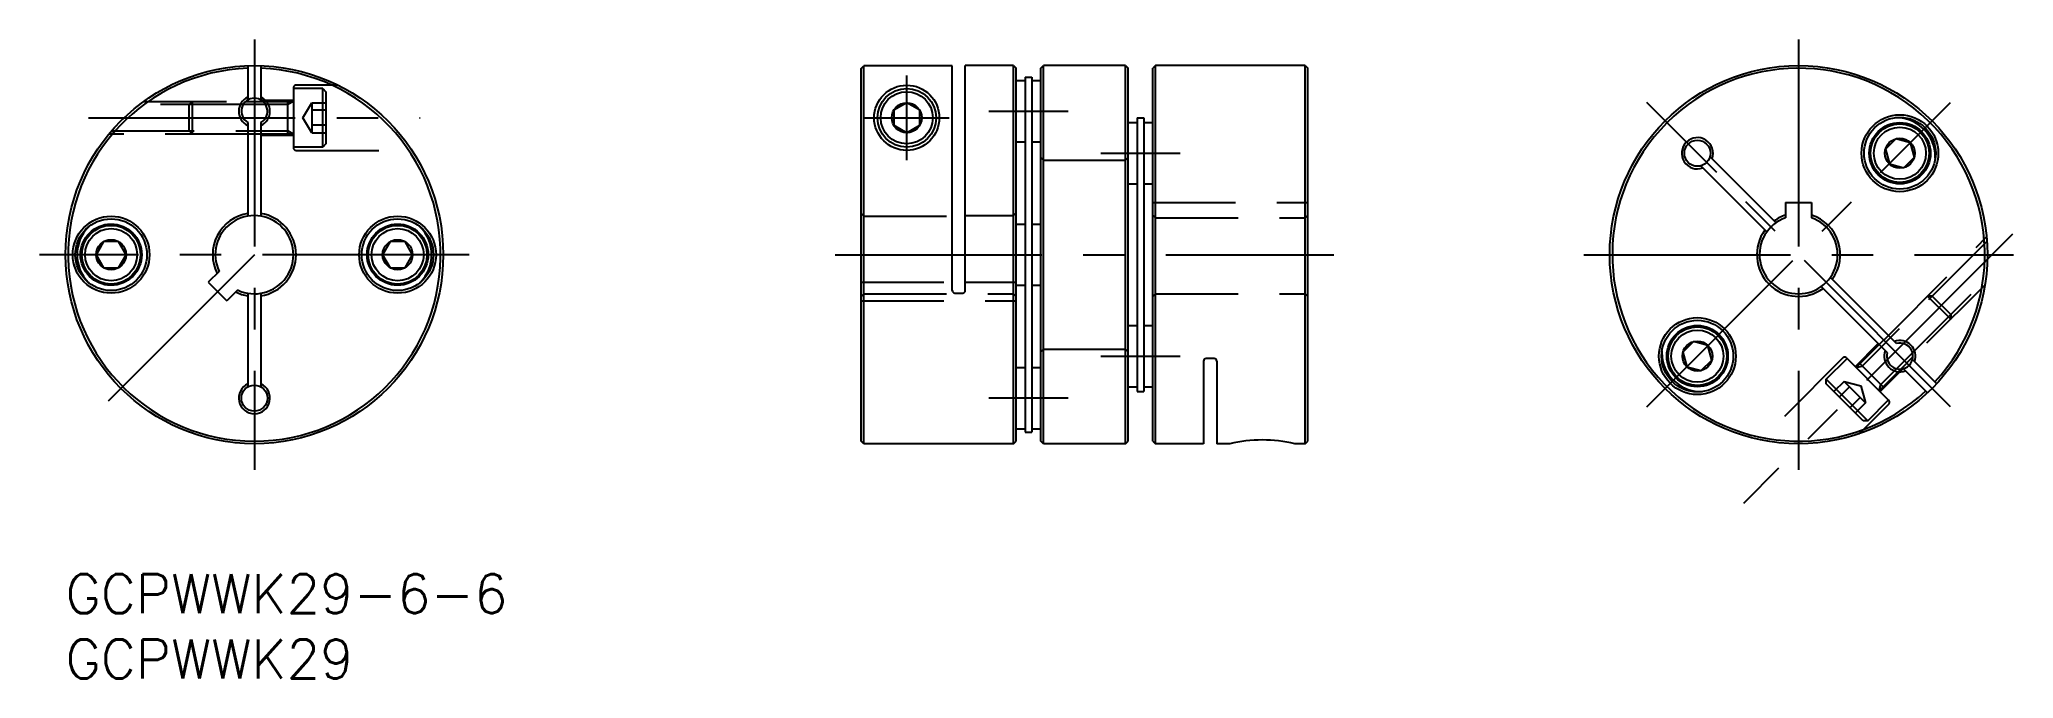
# Model space of a CAD drawing. Extents: x -2 to 150, y -8 to 41.
import ezdxf

# ---------------------------------------------------------------- set-up
doc = ezdxf.new("R2010")
doc.units = 0
doc.header["$LTSCALE"] = 0.5
doc.linetypes.add('CENTER', pattern=[50.8, 31.75, -6.35, 6.35, -6.35])
doc.linetypes.add('DASHED', pattern=[19.05, 12.7, -6.35])
for name, color, linetype in [('MSM_CENTER', 1, 'CENTER'), ('MSM_CONTINUOUS', 7, 'CONTINUOUS'), ('MSM_DASHED', 4, 'DASHED'), ('MSM_NARROW', 5, 'CONTINUOUS'), ('MSM_PART_NUMBER', 7, 'CONTINUOUS')]:
    doc.layers.add(name, color=color, linetype=linetype)
doc.styles.get("Standard").update_dxf_attribs({"font": 'txt.shx', "height": 2, "bigfont": 'bigfont.shx'})

# ---------------------------------------------------------------- blocks, each defined once
blk = doc.blocks.new('*U27')
at = {"layer": 'MSM_PART_NUMBER'}
blk.add_text('GCPWWK29-6-6', height=3, dxfattribs=at).set_placement((0, -3))
blk = doc.blocks.new('*U28')
at = {"layer": 'MSM_PART_NUMBER'}
blk.add_text('GCPWWK29', height=3, dxfattribs=at).set_placement((0, -8))

msp = doc.modelspace()

# ---------------------------------------------------------------- linework, layer by layer
at = {"layer": 'MSM_CENTER'}
for p, q in [((14.5, 41), (14.5, 8)), ((133.07, 41), (133.07, 8)), ((64.59, 31.75), (64.59, 38.25)), ((1.77, 35), (27.23, 35)), ((61.34, 35), (67.84, 35)), ((70.89, 35.5), (76.98, 35.5)), ((121.41, 12.83), (144.74, 36.17)), ((144.74, 12.83), (121.41, 36.17)), ((79.49, 32.28), (85.58, 32.28)), ((149.5, 26.08), (128.83, 5.41)), ((31, 24.5), (-2, 24.5)), ((14.5, 24.5), (2.83, 12.83)), ((59.09, 24.5), (97.39, 24.5)), ((116.57, 24.5), (149.57, 24.5)), ((79.49, 16.72), (85.58, 16.72)), ((76.98, 13.5), (70.89, 13.5))]:
    msp.add_line(p, q, dxfattribs=at)
at = {"layer": 'MSM_CONTINUOUS'}
for p, q in [((14, 38.99), (14, 36.37)), ((15, 38.99), (15, 36.37)), ((61.09, 38.79), (61.29, 38.99)), ((61.09, 10.2), (61.09, 38.79)), ((61.29, 10), (61.29, 38.99)), ((68.09, 38.99), (61.29, 38.99)), ((68.09, 21.76), (68.09, 38.99)), ((72.79, 39), (69.09, 39)), ((69.09, 21.76), (69.09, 39)), ((72.79, 10), (72.79, 39)), ((72.79, 39), (72.99, 38.8)), ((72.99, 10.2), (72.99, 38.8)), ((73.69, 38.11), (74.19, 38.11)), ((73.69, 38.11), (73.69, 10.89)), ((74.19, 38.11), (74.19, 10.89)), ((74.89, 38.8), (75.09, 39)), ((74.89, 10.2), (74.89, 38.8)), ((81.39, 39), (75.09, 39)), ((75.09, 10), (75.09, 39)), ((81.39, 10), (81.39, 39)), ((81.39, 39), (81.59, 38.8)), ((81.59, 10.2), (81.59, 38.8)), ((83.69, 39), (83.49, 38.8)), ((83.49, 10.2), (83.49, 38.8)), ((95.19, 39), (83.69, 39)), ((83.69, 10), (83.69, 39)), ((95.19, 10), (95.19, 39)), ((95.19, 39), (95.39, 38.8)), ((95.39, 10.2), (95.39, 38.8)), ((72.99, 37.85), (73.69, 37.85)), ((74.19, 37.85), (74.89, 37.85)), ((13.84, 36.25), (15.16, 36.25)), ((64.59, 36.15), (63.59, 35.58)), ((63.59, 35.58), (63.59, 34.42)), ((65.59, 35.58), (64.59, 36.15)), ((65.59, 34.42), (65.59, 35.58)), ((82.29, 35), (82.79, 35)), ((82.29, 35), (82.29, 14)), ((82.79, 35), (82.79, 14)), ((140.57, 35), (140.46, 35)), ((14, 34.63), (14, 27.46)), ((15, 33.75), (14, 33.75)), ((15, 34.63), (15, 27.46)), ((63.59, 34.42), (64.59, 33.85)), ((64.59, 33.85), (65.59, 34.42)), ((81.59, 34.63), (82.29, 34.63)), ((82.79, 34.63), (83.49, 34.63)), ((140.55, 33.39), (139.74, 32.58)), ((141.67, 33.09), (140.55, 33.39)), ((72.99, 33.15), (73.69, 33.15)), ((74.19, 33.15), (74.89, 33.15)), ((131.34, 26.95), (126.26, 32.02)), ((139.74, 32.58), (140.04, 31.46)), ((141.15, 31.16), (141.97, 31.98)), ((141.97, 31.98), (141.67, 33.09)), ((143.57, 31.89), (143.57, 32)), ((130.63, 26.24), (125.56, 31.31)), ((140.04, 31.46), (141.15, 31.16)), ((81.59, 29.93), (82.29, 29.93)), ((82.79, 29.93), (83.49, 29.93)), ((132.07, 28.5), (132.07, 27.33)), ((132.07, 28.5), (134.07, 28.5)), ((134.07, 28.5), (134.07, 27.33)), ((1.85, 26.7), (1.77, 26.62)), ((27.23, 26.62), (27.15, 26.7)), ((72.99, 26.85), (73.69, 26.85)), ((74.19, 26.85), (74.89, 26.85)), ((2.92, 25.5), (2.35, 24.5)), ((2.35, 24.5), (2.92, 23.5)), ((4.08, 25.5), (2.92, 25.5)), ((4.65, 24.5), (4.08, 25.5)), ((4.08, 23.5), (4.65, 24.5)), ((24.92, 25.5), (24.35, 24.5)), ((24.35, 24.5), (24.92, 23.5)), ((26.08, 25.5), (24.92, 25.5)), ((26.65, 24.5), (26.08, 25.5)), ((26.08, 23.5), (26.65, 24.5)), ((2.92, 23.5), (4.08, 23.5)), ((11.79, 23.21), (10.96, 22.38)), ((24.92, 23.5), (26.08, 23.5)), ((140.59, 17.69), (135.52, 22.76)), ((1.77, 22.38), (1.85, 22.3)), ((10.96, 22.38), (12.38, 20.96)), ((13.21, 21.79), (12.38, 20.96)), ((14, 21.54), (14, 14.37)), ((15, 21.54), (15, 14.37)), ((27.15, 22.3), (27.23, 22.38)), ((68.29, 21.56), (68.89, 21.56)), ((72.99, 22.15), (73.69, 22.15)), ((74.19, 22.15), (74.89, 22.15)), ((139.89, 16.98), (134.81, 22.05)), ((81.59, 19.07), (82.29, 19.07)), ((82.79, 19.07), (83.49, 19.07)), ((139.26, 17.61), (139.97, 18.31)), ((122.57, 17.11), (122.57, 17)), ((125, 17.84), (124.18, 17.02)), ((124.18, 17.02), (124.48, 15.91)), ((126.11, 17.54), (125, 17.84)), ((126.41, 16.42), (126.11, 17.54)), ((72.99, 15.85), (73.69, 15.85)), ((74.19, 15.85), (74.89, 15.85)), ((87.39, 16.34), (87.39, 10)), ((88.19, 16.54), (87.59, 16.54)), ((88.39, 16.34), (88.39, 10)), ((124.48, 15.91), (125.6, 15.61)), ((125.6, 15.61), (126.41, 16.42)), ((141.85, 16.66), (140.92, 15.72)), ((142.97, 13.9), (141.11, 15.76)), ((143.67, 14.61), (141.82, 16.46)), ((81.59, 14.37), (82.29, 14.37)), ((82.29, 14), (82.79, 14)), ((82.79, 14.37), (83.49, 14.37)), ((125.57, 14), (125.69, 14)), ((72.99, 11.15), (73.69, 11.15)), ((73.69, 10.89), (74.19, 10.89)), ((74.19, 11.15), (74.89, 11.15)), ((61.29, 10), (61.09, 10.2)), ((72.79, 10), (61.29, 10)), ((72.79, 10), (72.99, 10.2)), ((75.09, 10), (74.89, 10.2)), ((81.39, 10), (75.09, 10)), ((81.39, 10), (81.59, 10.2)), ((83.49, 10.2), (83.69, 10)), ((87.39, 10), (83.69, 10)), ((89.39, 10), (88.39, 10)), ((95.19, 10), (94.39, 10)), ((95.19, 10), (95.39, 10.2))]:
    msp.add_line(p, q, dxfattribs=at)
for centre, radius in [((14.5, 24.5), 14.5), ((133.07, 24.5), 14.5), ((64.59, 35), 2.5), ((64.59, 35), 2.25), ((64.59, 35), 2), ((64.59, 35), 1.15), ((140.85, 32.28), 2.95), ((140.85, 32.28), 2.75), ((140.85, 32.28), 2.35), ((140.85, 32.28), 2.25), ((140.85, 32.28), 2), ((140.85, 32.28), 1.15), ((125.3, 32.28), 1), ((3.5, 24.5), 2.95), ((25.5, 24.5), 2.95), ((3.5, 24.5), 2.75), ((3.5, 24.5), 2.35), ((3.5, 24.5), 2.25), ((3.5, 24.5), 2), ((25.5, 24.5), 2.75), ((25.5, 24.5), 2.35), ((25.5, 24.5), 2.25), ((25.5, 24.5), 2), ((3.5, 24.5), 1.15), ((25.5, 24.5), 1.15), ((125.3, 16.72), 2.95), ((125.3, 16.72), 2.75), ((125.3, 16.72), 2.35), ((125.3, 16.72), 2.25), ((125.3, 16.72), 2), ((125.3, 16.72), 1.15), ((14.5, 13.5), 1)]:
    msp.add_circle(centre, radius, dxfattribs=at)
for centre, radius, start, end in [((14.5, 24.5), 14.3, 92.0038, 87.9962), ((133.07, 24.5), 14.3, 317.0038, 312.9962), ((14.5, 35.5), 1.2, 114.6243, 245.3757), ((14.5, 35.5), 1, 300, 240), ((14.5, 35.5), 1.2, 294.6243, 65.3757), ((140.57, 32), 3, 0, 90), ((125.3, 32.28), 1.2, 339.6243, 290.3757), ((14.5, 24.5), 3.2, 98.9893, 206.79), ((14.5, 24.5), 3, 244.4712, 205.5288), ((14.5, 24.5), 3.2, 278.9893, 81.0107), ((133.07, 24.5), 3, 109.4712, 70.5288), ((133.07, 24.5), 3.2, 108.21, 126.0107), ((133.07, 24.5), 3.2, 323.9893, 71.79), ((3.89, 24.5), 3, 135, 225), ((25.11, 24.5), 3, 315, 45), ((133.07, 24.5), 3.2, 143.9893, 306.0107), ((14.5, 24.5), 3.2, 243.21, 261.0107), ((68.29, 21.76), 0.2, 180, 270), ((68.89, 21.76), 0.2, 270, 0), ((125.57, 17), 3, 180, 270), ((140.85, 16.72), 1.2, 159.6243, 290.3757), ((140.85, 16.72), 1, 165, 105), ((140.85, 16.72), 1.2, 339.6243, 110.3757), ((87.59, 16.34), 0.2, 90, 180), ((88.19, 16.34), 0.2, 0, 90), ((14.5, 13.5), 1.2, 114.6243, 65.3757), ((91.89, -0.57), 10.86, 76.6887, 103.3113)]:
    msp.add_arc(centre, radius, start, end, dxfattribs=at)
at = {"layer": 'MSM_DASHED'}
for p, q in [((17.5, 37.3), (17.5, 32.7)), ((19.75, 37.25), (17.5, 37.25)), ((20.92, 37.5), (17.7, 37.5)), ((19.75, 37.25), (20, 37)), ((19.75, 32.75), (19.75, 37.25)), ((20, 37), (20, 33)), ((13.64, 36.01), (5.68, 36.01)), ((6, 36.25), (13.84, 36.25)), ((9.5, 36.01), (9.74, 36.25)), ((9.5, 33.99), (9.5, 36.01)), ((9.74, 33.75), (9.74, 36.25)), ((15.03, 36.35), (17.5, 36.35)), ((15.16, 36.25), (17.5, 36.25)), ((17.08, 36.01), (15.36, 36.01)), ((17.5, 36.25), (17.08, 36.01)), ((17.08, 33.75), (17.08, 36.25)), ((18.23, 35), (18.9, 36.15)), ((18.9, 33.85), (18.23, 35)), ((18.9, 36.15), (18.9, 33.85)), ((18.9, 36.15), (20, 36.15)), ((20, 35.58), (18.9, 35.58)), ((14, 33.75), (3.33, 33.75)), ((3.54, 33.99), (14, 33.99)), ((9.5, 33.99), (9.74, 33.75)), ((15, 33.99), (17.08, 33.99)), ((17.5, 33.75), (15, 33.75)), ((17.5, 33.65), (15, 33.65)), ((17.5, 33.75), (17.08, 33.99)), ((20, 34.42), (18.9, 34.42)), ((18.9, 33.85), (20, 33.85)), ((19.75, 32.75), (17.5, 32.75)), ((17.7, 32.5), (26.59, 32.5)), ((20, 33), (19.75, 32.75)), ((75.09, 31.75), (74.89, 31.95)), ((81.39, 31.75), (81.59, 31.95)), ((75.09, 31.75), (81.39, 31.75)), ((61.29, 27.46), (61.09, 27.66)), ((61.29, 27.46), (68.09, 27.46)), ((69.09, 27.5), (72.79, 27.5)), ((72.79, 27.5), (72.99, 27.7)), ((83.49, 28.5), (95.39, 28.5)), ((83.69, 27.33), (83.49, 27.54)), ((83.69, 27.33), (95.19, 27.33)), ((95.19, 27.33), (95.39, 27.54)), ((139.97, 18.31), (147.51, 25.86)), ((147.54, 25.54), (140.14, 18.14)), ((61.09, 22.38), (68.09, 22.38)), ((61.29, 21.5), (61.09, 21.3)), ((61.29, 21.5), (72.79, 21.5)), ((69.09, 22.38), (72.99, 22.38)), ((72.79, 21.5), (72.99, 21.3)), ((83.69, 21.5), (83.49, 21.3)), ((83.69, 21.5), (95.19, 21.5)), ((95.19, 21.5), (95.39, 21.3)), ((141.82, 16.97), (147.45, 22.6)), ((147.39, 22.2), (141.85, 16.66)), ((143.32, 21.32), (142.98, 21.32)), ((142.98, 21.32), (144.75, 19.55)), ((143.32, 21.32), (144.75, 19.9)), ((61.09, 20.96), (72.99, 20.96)), ((144.75, 19.9), (144.75, 19.55)), ((75.09, 17.25), (74.89, 17.05)), ((75.09, 17.25), (81.39, 17.25)), ((81.39, 17.25), (81.59, 17.05)), ((137.42, 15.91), (139.19, 17.68)), ((137.49, 15.84), (139.26, 17.61)), ((139.43, 17.43), (137.96, 15.96)), ((136.47, 16.58), (130.18, 10.29)), ((135.2, 14.95), (136.79, 16.55)), ((136.75, 16.58), (140, 13.33)), ((137.49, 15.84), (137.96, 15.96)), ((137.79, 16.14), (139.56, 14.37)), ((140.92, 15.72), (139.26, 14.07)), ((141.08, 15.75), (139.33, 14)), ((139.39, 14.54), (140.6, 15.75)), ((135.2, 14.6), (135.2, 14.95)), ((135.2, 14.95), (138.38, 11.77)), ((138.02, 11.77), (135.2, 14.6)), ((136.57, 14.78), (135.79, 14)), ((136.2, 13.59), (136.98, 14.37)), ((138.2, 13.15), (136.57, 14.78)), ((136.57, 14.78), (137.86, 14.44)), ((137.86, 14.44), (138.2, 13.15)), ((139.26, 14.07), (139.39, 14.54)), ((137.02, 12.78), (137.8, 13.56)), ((138.2, 13.15), (137.43, 12.37)), ((137.73, 10.77), (140, 13.04)), ((138.38, 11.77), (139.97, 13.36)), ((138.38, 11.77), (138.02, 11.77))]:
    msp.add_line(p, q, dxfattribs=at)
for centre, start, end in [((17.7, 37.3), 90, 180), ((17.7, 32.7), 180, 270), ((136.61, 16.44), 45, 135), ((139.86, 13.19), 315, 45)]:
    msp.add_arc(centre, 0.2, start, end, dxfattribs=at)
at = {"layer": 'MSM_NARROW'}
for p, q in [((15.36, 36.01), (13.64, 36.01)), ((14, 33.99), (15, 33.99)), ((140.14, 18.14), (139.43, 17.43)), ((140.6, 15.75), (141.82, 16.97))]:
    msp.add_line(p, q, dxfattribs=at)

# ---------------------------------------------------------------- block references
at = {"layer": 'MSM_CONTINUOUS'}
for name in ['*U27', '*U28']:
    msp.add_blockref(name, (0, 0), dxfattribs=at)

doc.saveas('drawing.dxf')
